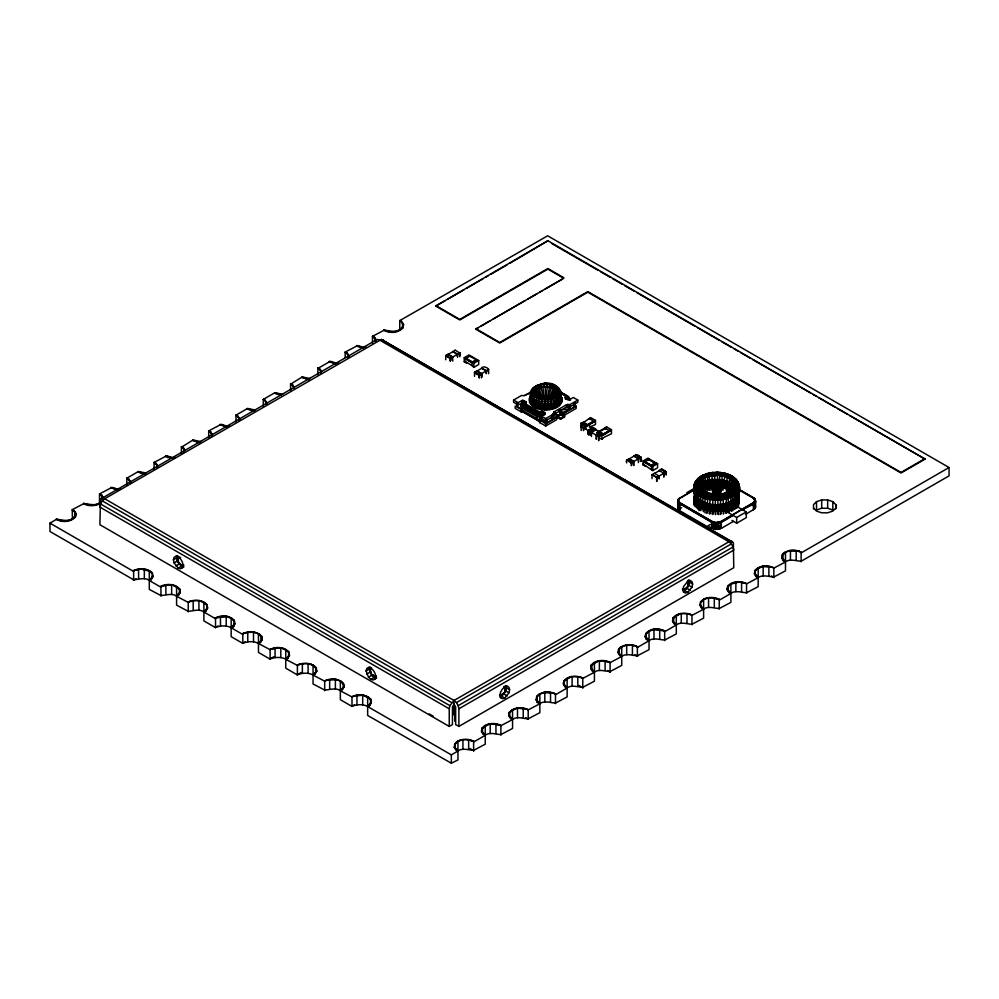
<?xml version="1.0" encoding="UTF-8"?>
<svg xmlns="http://www.w3.org/2000/svg" width="999" height="999" viewBox="0 0 999 999"><rect width="100%" height="100%" fill="white"/><g stroke="black" fill="none" stroke-linecap="round" stroke-linejoin="round"><path stroke-width="1.5" d="M56.369 519.43C62.2 522.689 70.804 522.227 75.387 517.007L75.961 513.474L74.251 510.651L72.427 509.59L75.087 512.574L75.087 515.884L72.228 518.743C67.657 522.352 59.878 519.03 56.369 519.43L49.95 523.139L49.95 531.48L133.441 579.682C136.938 580.082 144.718 576.76 149.288 580.369M102.385 499.025L102.385 496.815L99.513 493.956L101.548 494.892L103.259 498.276L101.548 494.892M129.67 483.266L129.67 481.056L126.811 478.196L128.834 479.133L130.557 481.955M156.968 467.507L156.968 465.297L154.108 462.437L156.131 463.374L157.854 466.758M184.266 451.748L184.266 449.538L181.406 446.678L183.429 447.614L185.14 450.437L181.606 446.565M211.563 435.989L211.563 433.791L208.691 430.919L210.714 431.855L212.437 435.239L210.714 431.855M238.848 420.229L238.848 418.032L235.989 415.159L238.012 416.096L239.735 418.918M266.146 404.47L266.146 402.272L263.286 399.4L265.309 400.337L267.02 403.733M320.729 372.952L320.729 370.754L317.869 367.894L319.892 368.818L321.616 371.653L318.069 367.769M348.027 357.205L348.027 354.995L345.167 352.135L347.19 353.059L348.913 356.456L347.19 353.059M375.324 341.446L375.324 339.235L372.465 336.376L374.488 337.312L376.198 340.135M383.903 330.332C389.722 333.591 398.339 333.129 402.922 327.909L403.496 324.375L401.773 321.553L399.962 320.492L402.622 323.476L402.622 326.785L399.75 329.645C395.179 333.254 387.412 329.932 383.903 330.332L372.664 336.251M501.111 725.574C496.141 723.676 490.259 723.176 485.252 725.686L482.392 728.558L482.392 731.867L485.052 734.839L483.229 733.79L481.506 730.968L482.092 727.996C486.663 722.776 495.279 722.314 501.111 725.574L512.35 719.655L508.803 715.209L509.378 712.237C513.961 707.017 522.577 706.555 528.396 709.814L539.635 703.895L536.101 699.45L537.812 702.846L539.635 703.895M621.515 656.618L619.705 655.569L617.981 652.172L621.515 656.618L610.277 662.537C604.457 659.278 595.841 659.74 591.271 664.959L590.684 667.931L594.23 672.377L582.991 678.296C577.16 675.037 568.556 675.499 563.973 680.719L563.399 683.691L566.933 688.136L555.694 694.617C552.185 691.558 544.418 691.92 539.847 694.18L536.975 697.04L536.975 700.349L539.635 703.321M583.453 430.532L583.453 427.947L581.143 426.511L583.516 425.05L581.168 426.498L598.838 436.638L601.061 435.227M610.277 662.537C605.319 660.639 599.437 660.139 594.43 662.662L591.57 665.521L591.57 668.831L594.23 671.815M599.437 437.924L601.835 439.323L604.245 437.187L611.475 433.753L611.475 429.682L606.655 426.898L605.531 427.547L606.181 428.658L605.182 428.633L605.182 427.822L598.763 431.605L598.788 432.917L599.275 431.905M617.981 652.747L618.556 649.2C622.702 644.28 629.982 644.055 635.751 645.729L637.574 647.352C634.065 644.28 626.298 644.655 621.728 646.902L618.856 649.762L618.856 653.071L621.515 656.056M692.17 615.272C687.2 613.361 681.318 612.874 676.311 615.384L673.451 618.244L673.451 621.553L676.111 624.537L674.288 623.488L672.564 620.654L673.151 617.682C677.734 612.462 686.338 612.012 692.17 615.272L703.408 609.34L699.862 604.907L701.585 608.291L703.408 609.34M694.929 487.5L693.943 492.182L695.479 496.515L693.943 492.182L694.03 485.526L695.391 482.492L698.076 481.855C704.707 468.768 734.577 469.218 735.152 485.776C728.508 498.863 698.638 498.414 698.076 481.855M733.79 479.345L736.288 479.62C753.046 506.843 680.244 507.005 696.94 479.62L699.425 479.345M694.093 492.882L693.943 490.609M713.211 493.868C708.503 478.421 724.425 482.554 719.842 494.717M713.623 493.281C710.139 480.869 724.7 480.344 720.017 493.906M709.115 526.76L715.546 529.408L716.608 522.577L721.116 521.665L754.507 502.072L755.082 500.536L753.995 498.364L738.336 489.498M719.342 494.992C722.364 493.543 717.619 478.484 714.085 485.089L714.597 484.827C718.019 478.484 719.829 495.779 718.443 495.479M739.023 499.013L738.798 495.454L737.749 494.642L739.123 497.015C735.564 515.996 697.652 515.996 694.093 497.015L695.229 495.991L694.854 494.88L694.23 498.838M738.86 503.646L739.272 497.714L738.149 493.931L738.948 496.141M735.152 481.855C740.908 481.705 739.397 489.91 738.698 493.481M745.504 514.398L754.794 508.778L755.531 501.061L754.282 499.013M785.489 561.825C790.059 558.229 797.839 561.538 801.335 561.138L949.05 475.861L949.05 467.52L801.335 552.797C797.839 549.725 790.059 550.099 785.489 552.347L782.629 555.219L782.629 558.516L785.489 561.388L783.466 560.451L781.742 557.629L783.466 561.013L785.289 561.5M813.523 508.816L813.523 504.645L816.508 501.66L821.678 499.937L827.659 499.937L832.829 501.66L835.813 504.645L835.813 508.091L832.829 511.076L827.659 512.799L821.678 512.799L816.508 511.076L813.523 508.091M560.089 396.466L561.226 397.177C560.951 411.85 531.805 412.137 530.157 398.114L531.293 397.34C536.176 412.699 570.242 404.17 558.341 387.999C562.899 393.206 555.894 398.851 550.774 399.363L551.261 407.505C555.007 404.27 563.286 401.885 560.714 395.329L560.402 396.428L562 398.014C563.761 415.584 522.177 412.837 531.043 395.442M640.896 461.351L640.796 457.242L636.101 454.632L640.846 457.292L640.896 461.363L640.834 457.342L638.436 458.553L633.94 455.956M666.271 474.6L666.208 471.84L666.258 474.612L666.158 471.79L661.413 469.218M713.311 494.318C709.278 480.631 724.7 479.995 719.879 494.355M715.009 495.566C713.323 496.378 715.584 478.521 718.306 484.64C717.182 486.426 712.899 484.278 715.833 483.204M693.93 500.624L694.43 495.454M516.633 403.421L516.72 406.081L521.928 409.14L520.804 404.782L524.338 404.595L523.176 402.372M532.542 394.418C531.243 380.269 560.576 380.394 558.791 394.705A12.95 7.48 0 0 1 558.628 395.379L558.778 390.871L558.691 393.668M714.36 495.304C711.713 487.2 719.28 482.929 717.257 475.174L707.092 476.735L709.69 475.961M713.323 493.369C711.263 476.123 721.428 485.339 717.794 495.666M716.221 494.293C719.53 479.383 712.599 479.458 713.236 494.068M716.982 494.293C714.297 482.255 720.853 477.659 719.954 494.155M666.233 474.65L666.196 471.828L661.55 469.205C654.445 471.266 666.758 471.528 663.96 475.974M558.079 392.257L558.116 389.21L557.767 391.87M694.879 489.498L678.346 499.225L677.772 507.604L678.433 508.778L679.682 509.765L680.169 502.997L712.275 521.54L715.296 522.489L715.546 529.408L721.428 528.309L733.466 521.353M713.561 494.443L713.673 485.414L714.635 484.328M716.52 483.953L716.545 483.129M718.805 495.329C719.455 492.794 719.967 482.23 714.51 483.816M720.941 521.54L721.428 528.309L720.304 521.865L753.059 502.997C755.818 499.9 755.069 506.206 755.444 507.604L755.331 500.024M562.337 400.749L561.201 399.775L560.714 395.329M574.425 407.005L574.712 403.022L574.662 406.818L563.274 413.449L563.274 412.525L569.929 408.678L569.78 404.695L577.797 400.062L577.797 402.285L569.78 406.918L566.558 406.918L553.134 414.922M713.848 494.955L714.173 486.525L717.07 483.566C726.061 486.176 710.389 491.933 714.223 484.615C724.263 480.894 716.158 491.308 713.935 484.378M559.353 388.998C547.202 372.34 513.424 395.866 544.954 399.9L544.505 409.665M680.169 502.997L678.558 501.361L678.721 499.001L677.846 500.212M732.742 489.448L735.963 493.069L735.913 498.838C732.854 507.142 715.346 500.711 716.945 509.115L717.944 509.94C726.335 509.79 740.271 505.619 738.361 494.88M755.531 501.061L754.794 508.778L753.608 502.634M466.67 362.4L466.645 363.149L464.248 361.763L464.248 357.679L469.055 354.895L470.179 356.293M471.478 365.172L473.876 367.32L478.696 364.535L478.696 360.464L476.448 359.902L476.923 360.926L476.923 360.177M645.566 465.634L645.554 466.396L643.144 464.997L643.144 460.926L647.964 458.141L649.088 458.791L648.451 459.902L649.088 458.791M650.386 468.419L652.784 470.566L657.592 467.782L657.592 463.698L656.468 463.049L655.344 463.886L656.468 463.049M697.115 508.291L697.302 504.532L698.289 503.121L696.44 502.422L694.854 499.488L694.854 494.88M730.843 489.96L725.961 487.549L719.28 486.201L719.792 474.925M755.444 506.368L754.507 499.001M707.329 491.146L708.054 485.839L707.379 476.048M574.5 403.658L574.662 406.818L574.425 403.309M718.144 495.566L718.343 488.099M737.362 495.716C733.503 512.562 702.497 512.649 695.953 497.564L696.39 496.915C702.734 511.538 732.242 511.5 736.738 495.841M695.366 495.017C696.478 514.51 737.387 514.36 737.749 494.642M737.999 493.918L737.687 495.392C740.584 492.632 741.208 483.104 735.426 483.154M505.319 689.435L505.594 686.95L504.77 690.559M688.348 583.766L688.623 581.268L687.799 584.877M702.16 490.884L702.384 490.409C689.809 478.646 713.761 469.592 723.426 474.088C728.658 475.224 735.826 478.996 734.565 485.389C735.114 488.886 724.038 493.981 730.681 490.447M699.125 487.487C696.216 466.833 744.904 471.853 731.143 490.134M698.513 482.942L699.337 483.279C698.388 488.536 701.41 486.363 698.463 484.34M698.838 486.126L699.337 483.279M712.424 514.448L711.7 505.219L723.189 504.907L723.338 498.776L722.215 494.205M711.7 505.219L714.372 505.556L715.596 514.66M541.258 387.15L541.346 384.54L541.957 387.55M516.808 403.696L516.72 406.081L516.67 403.509M715.247 473.276C714.61 470.317 725.749 473.501 717.744 472.952M711.675 489.71L712.175 475.062L706.281 476.56M714.048 522.252L713.523 529.033L712.911 521.865M735.926 507.942L735.913 504.532L733.603 501.236L735.351 498.801L734.952 500.724L737.175 503.146L737.387 506.855M533.041 393.544L533.266 389.21L533.316 393.793M534.34 391.77L534.54 387.674L534.79 390.584M709.352 513.986L710.027 509.378L709.165 508.354L709.165 504.782L717.944 505.469L717.744 494.68M516.87 402.934L516.958 405.344M535.851 390.047L541.008 397.19L541.683 399.6L544.218 398.751L542.957 387.237C538.711 387.55 531.88 390.959 534.39 396.128L539.123 399.288M717.919 522.489L717.669 529.408L716.608 523.526L711.788 522.377L679.07 503.434L677.884 501.698L678.284 499.75L680.169 498.002M531.168 394.43C523.988 413.024 563.498 412.824 561.038 397.664M546.952 387.262L547.165 384.165L547.602 386.8M695.691 506.643L696.041 503.146L697.09 501.81L695.491 500.986L694.692 504.907M706.418 513.261L707.529 508.828L706.755 504.17L712.624 505.282L713.211 494.517M626.71 462.899C624.125 456.655 633.89 462 631.43 465.534M658.978 478.658L658.978 476.061L654.482 473.289L652.035 474.662L656.668 477.485L659.065 475.949L656.593 477.347L656.668 481.381M562 402.11L559.927 398.214L560.089 395.542L561.001 394.78L559.927 397.277M556.593 390.584L556.843 387.674L556.955 390.01M718.031 494.33L722.851 493.656L713.486 494.655M738.024 505.369L738.149 501.673L736.388 497.265M529.045 399.375L531.456 395.604M551.523 409.091L551.261 406.031L554.158 405.182L555.694 407.767M533.791 387.25C519.767 402.972 560.052 407.967 561.001 392.557L559.865 391.283M715.471 494.68L715.272 505.469L714.297 505.482C724.2 506.793 729.595 503.896 724.35 493.731M552.422 388.299L552.697 385.277L552.996 387.987M712.15 487.137L703.084 489.797L709.927 486.813L709.24 474.225M720.404 514.485L720.591 509.752L719.567 509.003C719.605 504.27 721.94 499.999 720.004 494.517M722.027 490.272L722.289 487.1L719.38 486.588M736.775 502.422L736.95 500.674L735.751 498.651L736.538 496.578M754.907 502.697L753.533 509.765L753.059 502.997M540.871 387.649L544.218 398.751L545.691 398.638L547.34 387.125C551.698 387.35 558.841 389.985 557.292 395.517L553.646 398.077M698.738 478.883L699.625 477.06L701.985 475.749L703.284 476.123M538.386 387.987L538.686 385.277L538.961 388.299M558.791 394.705L558.841 393.469A12.95 7.48 0 0 0 558.216 391.658L556.243 389.385A13.374 7.73 0 0 0 553.933 388.012M704.819 491.52C702.06 485.826 720.654 485.951 707.367 487.912M697.177 480.182L699.625 477.06M715.746 494.105C702.534 493.094 712.487 492.832 715.759 494.805M731.28 490.259C729.37 486.501 734.914 483.816 732.754 479.732M754.794 505.207L755.369 500.212L754.72 499.063M553.309 388.648L548.526 399.076L547.165 398.751L549.475 387.412M677.734 500.861L678.433 508.778L679.42 502.747L678.284 499.75L677.772 507.604L677.684 501.061L678.383 500.774M728.783 492.182C732.267 487.262 716.745 484.04 720.404 489.572M694.517 493.481L694.28 484.602L695.379 481.643M712.499 522.727L711.788 528.309L712.275 521.54M694.28 484.602L694.742 483.141M693.943 487.762L694.03 485.526M711.001 494.205C708.491 505.681 712.637 508.304 698.85 500.137C697.552 490.834 705.356 490.397 701.286 480.594M708.903 490.247L709.677 487.212M533.753 393.793L534.54 387.674M554.857 389.548L550.062 396.94L549.7 399.6L549.313 396.516C546.353 395.242 541.221 395.292 540.022 398.888L533.778 393.618M536.763 398.089L536.051 402.11L539.148 403.396L537.699 408.516M727.996 512.4L728.283 508.941L727.047 507.554C724.949 503.321 729.582 501.011 729.27 506.73L730.257 507.242L731.705 511.301M734.103 509.403L734.365 505.831L732.142 502.397L734.377 500.137L734.415 494.368L731.443 490.521M701.286 490.334C694.23 476.223 726.698 477.972 732.754 484.016M700.037 510.514L701.473 505.469L699.2 505.057L696.44 502.422L697.552 502.422L698.676 500.299L697.115 497.789M535.764 390.646L536.376 386.338L536.95 389.173M734.777 483.991L733.666 484.677L733.478 486.438M542.02 399.625C538.985 407.355 550.374 403.908 554.033 402.659L553.421 398.589M505.369 687.587L505.606 689.248L504.832 686.101M590.846 434.615L590.596 431.818L595.317 429.158L590.521 432.018L590.521 434.615M722.177 474.975L721.79 486.875M716.608 523.526L718.069 523.439L719.705 529.033L721.39 522.165M718.731 473.401C716.882 476.685 724.512 475.449 718.606 475.187M543.781 386.8L544.218 384.165L544.43 387.262M499.612 694.555L502.385 694.804C507.967 690.996 497.277 698.101 502.335 694.555C502.834 692.969 506.63 692.944 504.832 690.796M500.786 695.242L499.887 695.903L502.385 694.804M683.865 589.772L685.364 588.886C680.269 592.732 692.432 584.09 684.889 589.697M685.189 589.66L682.642 588.886M543.394 396.041L542.857 399.076L538.961 388.261M678.046 499.85L678.046 501.486L679.819 503.359L713.835 522.664L720.604 522.24L733.328 514.947M754.282 501.985L754.707 499.737M741.358 510.314L753.995 502.972L755.182 499.85M678.558 501.361L678.433 508.778M737.187 497.44C727.085 508.853 706.905 508.853 696.428 497.964L696.49 497.465C705.569 510.177 727.846 509.59 737.187 497.44C737.824 494.18 737.836 489.273 733.79 488.274M75.387 517.007L75.961 513.474M402.922 327.909L403.496 324.375M454.22 747.289L457.754 751.161L455.931 750.112L454.22 747.289L454.795 743.756C459.378 738.536 467.982 738.074 473.813 741.333L468.319 740.097M485.052 734.839L483.229 734.352L481.506 731.53L482.092 727.996M512.35 719.655L510.526 718.593L508.803 715.771L509.378 712.237M536.101 700.012L536.675 696.478C541.258 691.258 549.875 690.796 555.694 694.055M566.933 688.136L565.109 687.087L563.399 684.253L563.973 680.719M594.23 672.377L592.407 671.328L590.684 668.493L591.271 664.959M645.279 636.413L648.813 640.859L646.99 639.81L645.279 636.987L645.854 633.441C650.436 628.221 659.04 627.772 664.872 631.031L653.009 629.32M645.279 636.987L645.854 633.441M676.111 624.537L674.288 624.05L672.564 621.228L673.151 617.682M697.527 498.314L696.49 501.023L695.491 500.986L696.166 500.412L694.854 499.488L694.43 500.149L694.305 505.544M699.862 605.469L700.436 601.922C705.019 596.703 713.636 596.253 719.455 599.512L713.973 598.276M738.948 489.035L739.135 492.882M727.16 589.148L730.694 593.581L728.883 592.532L727.16 589.71L727.734 586.163C732.317 580.943 740.933 580.494 746.753 583.753L757.991 577.822L754.457 573.389L755.032 570.404C759.615 565.184 768.219 564.735 774.05 567.994L785.289 562.062M727.16 589.71L727.734 586.163M757.991 577.822L756.168 576.773L754.457 573.95L755.032 570.404M781.742 558.191L782.329 554.657C786.9 549.438 795.516 548.975 801.335 552.235M554.433 389.173L555.007 386.338L555.619 390.646M734.602 487.05C740.996 488.761 738.885 498.364 733.741 500.574M739.272 490.609L738.698 491.945M735.152 485.776C740.933 486.675 740.034 495.429 736.151 498.239L736.787 497.964M100.524 503.946L99.875 507.105L449.25 708.803L449.25 726.423L452.46 724.562L452.46 706.955L454.058 704.17L455.669 706.955L455.669 724.562L458.878 726.423L733.753 567.719L733.378 542.632L381.406 339.423L104.695 498.763L102.285 500.899L100.524 503.946L449.887 705.656L449.25 708.803M447.977 354.295L452.697 356.955L450.424 358.491L445.791 355.656L450.449 358.254L459.877 352.934L457.43 354.096L452.797 351.511L455.144 350.199M481.568 377.672C484.577 370.879 477.135 373.913 479.008 377.672M549.425 387.55L550.037 384.54L550.699 387.3M505.831 688.511L505.432 691.258M505.357 691.345L505.931 688.786M506.83 686.063L508.966 687.3L509.615 689.71L508.966 692.869L504.795 698.051L501.585 696.203L505.756 691.008L506.406 687.861L505.756 685.451M583.453 427.947L586.987 425.711M588.274 434.615C585.826 429.87 593.406 425.449 596.266 429.77M589.36 430.981L593.993 428.396L589.185 431.031L589.198 435.152M590.521 432.018L595.354 429.308M596.266 439.235L596.291 435.227L598.676 433.766M596.266 435.339L598.838 436.638L598.726 440.559M633.778 465.497L633.616 461.326L629.12 458.728L626.735 460.039M688.636 583.578L688.199 585.676L688.96 583.116C690.222 580.556 685.252 581.331 688.398 581.643L688.636 583.578L687.861 580.431M688.398 585.664L688.398 581.905L687.861 585.114C689.435 586.863 684.677 589.909 688.323 585.426M687.824 592.382L684.615 590.521L688.786 585.339L689.435 582.18L688.786 579.77L691.995 581.63L692.644 584.04L691.995 587.187L687.824 592.382L685.426 593.031L683.279 591.795M715.222 484.128L715.609 483.254M694.417 489.747L694.517 491.945M735.426 484.465L738.81 486.238C732.479 502.822 700.736 502.822 694.417 486.238L697.801 484.465M738.81 486.238L739.185 487.1C732.754 503.971 700.461 503.971 694.03 487.1L694.417 486.238M542.145 409.478L541.957 404.021L533.778 400.811L534.665 396.878M694.093 497.015L694.155 504.645M717.794 472.564L717.981 473.276M716.533 483.279C722.19 488.049 708.453 480.744 719.005 484.54C721.94 486.888 713.448 481.093 714.485 485.152C715.634 486.825 720.591 485.526 718.306 483.528M701.41 489.435L706.106 486.538L714.597 484.652L714.685 475.224M727.01 476.81L724.725 476.136L723.676 486.276L724.113 487.35L729.095 489.098M531.518 392.145L530.382 393.481L530.881 397.527L534.49 401.223L532.33 405.831M540.359 388.686L541.346 384.54M717.357 514.148L717.944 509.94L719.567 509.003M735.539 503.796L735.963 502.085M542.482 396.341L541.683 399.6L541.683 396.728L537.262 389.073M530.019 398.951L530.332 396.241M698.888 484.765L700.586 481.131L699.55 480.207M569.78 404.695L566.558 404.695L553.721 412.112L553.721 416.183L545.691 420.829L541.196 418.231L541.196 416.009L544.73 413.961L544.73 412.475L542.145 411.188L539.585 411.925L523.364 402.572L518.081 404.882L513.586 402.285L513.586 400.062L518.081 402.659L522.427 400.349L525.949 401.635L526.411 402.647L524.1 404.42L522.527 407.317L536.987 415.659L537.874 420.242L540.397 420.729M539.585 411.925C532.592 420.504 541.745 409.927 544.73 414.71L544.73 412.475M481.593 368.144C482.992 364.585 492.819 369.867 486.388 371.004L486.388 373.601M177.273 555.494L176.623 557.892L177.273 561.051L181.443 566.246L183.853 566.883L180.644 568.743L178.234 568.094L174.063 562.899L173.414 559.752L174.063 557.342L176.199 556.106M177.198 559.103L177.735 556.568C178.684 555.794 176.723 561.75 177.522 556.381L178.459 561.475M178.197 556.143L178.197 560.839C176.448 562.012 180.057 564.46 180.869 565.372C184.615 566.495 181.106 565.734 183.416 564.597M182.405 567.719L183.042 565.309L182.405 562.162L180.644 559.103L178.234 556.967L175.824 556.331M452.622 356.88L450.224 358.354L450.424 361.089C453.683 356.581 440.771 356.568 448.126 354.283M366.084 670.991L366.72 668.581L369.93 666.72L369.293 669.13L371.703 675.336L374.101 677.472L376.511 678.121L373.301 679.969L370.891 679.332L368.481 677.197L366.084 670.991L369.293 669.13M370.392 667.807L369.755 670.054L370.529 672.627L370.317 669.405M370.529 668.918L371.603 667.856L370.092 670.516L370.267 668.169M375.062 678.958L375.711 676.548L375.062 673.388L373.301 670.341L370.891 668.206L368.481 667.557M479.22 377.709L479.07 375.012L488.686 369.53L486.226 370.729L481.73 368.132M626.698 460.189L631.306 462.937L633.753 461.501M633.791 455.969L636.276 454.657L640.896 457.467L636.138 454.645M652.035 474.662L652.022 478.621M666.121 471.878L661.388 469.293L666.208 471.89L663.798 473.101L663.798 477.172M725.187 513.174L725.861 509.677L724.662 508.216L724.25 505.132L728.059 503.646L728.358 502.609L728.109 496.453L726.36 493.131M708.878 493.731C704.944 498.002 711.3 508.266 702.409 502.447L705.119 503.933L704.969 512.824M539.248 399.013L538.736 403.121L544.892 404.071L551.186 403.496M543.294 384.278L543.468 383.628M726.236 491.258L726.86 488.174L731.006 490.072M530.157 398.114L531.118 402.272L530.057 403.421M711.825 475.512C705.656 476.336 713.761 476.885 711.513 473.751M559.053 405.831L557.779 400.512L560.002 398.414L560.089 395.542M704.907 475.137L705.444 474.075L708.116 473.301L708.878 473.888M727.622 475.474L725.749 486.875L726.31 487.987L730.207 489.722L728.945 488.998M699.425 488.274C695.379 489.273 695.391 494.18 696.028 497.44L703.134 503.046L702.409 506.006L703.446 511.7M529.383 398.014L530.494 397.227M560.339 404.682L559.34 403.434L560.214 400.861L559.153 398.963M713.211 473.114L712.724 472.49L715.471 472.952M640.896 457.467C628.596 451.698 644.717 455.719 640.834 461.426M702.659 476.024L705.906 473.976L706.855 474.5M177.735 556.568L177.859 557.679L180.644 557.43M722.477 494.218L729.02 491.471L726.498 492.994M721.116 473.651C719.692 476.361 724.05 477.197 723.426 474.088M733.204 486.725C724.175 479.333 709.54 479.333 700.336 486.426L698.676 486.438C708.016 477.934 724.2 477.947 733.928 485.801L732.242 488.723C723.738 481.755 709.952 481.755 701.286 488.436M542.957 387.237L545.142 387.063L545.691 398.638L547.165 398.751L551.498 387.924M720.004 473.114L720.341 472.452L723.226 473.201M541.995 417.207L540.559 416.745L540.322 417.482L541.683 418.319L541.995 414.797L540.034 413.037M557.092 417.195L560.551 419.293L564.56 416.983L564.56 416.059L561.663 414.373L546.803 422.902L540.559 419.892L540.559 418.968L539.522 419.617L545.691 423.788L557.654 416.883L556.53 419.755L545.691 426.011L539.747 422.589L539.747 421.653M541.683 416.471L541.683 418.319M733.241 488.174L733.478 485.989L734.565 485.389M733.741 485.614L732.205 488.961L734.04 486.75M729.133 477.647C731.106 481.593 725.699 485.239 728.358 488.786M700.611 477.072L703.308 474.937L704.982 475.249M734.015 505.057L734.677 503.409M558.778 392.57C554.607 402.172 534.178 402.048 532.604 390.871L532.692 393.668M713.236 486.163L713.673 485.414L713.761 494.23M544.218 398.751L545.429 395.766M488.636 373.601L488.474 369.43M694.28 496.141L694.929 494.605M735.901 497.977L737.737 496.515L738.948 493.756M695.828 496.091L694.53 496.416L695.242 497.477C691.32 505.706 705.781 511.101 712.512 511.401C721.952 512.15 734.527 510.489 738.948 500.861L736.887 496.553M539.86 409.091L541.67 406.318L551.261 406.031M735.751 498.651L736.975 496.016M717.894 483.978C713.573 484.253 717.007 493.506 715.746 495.729M731.43 480.094C735.976 483.703 729.482 479.982 732.392 478.621M698.875 483.404L700.586 481.131M530.981 396.428C524.213 413.861 567.807 413.723 560.264 395.991M530.344 397.664L531.118 395.991M699.35 487.087L701.248 488.811L700.599 490.097M707.092 474.887L707.529 476.848L705.119 477.547M374.862 676.723L376.461 677.622L372.352 674.637C369.83 674.987 375.711 676.935 376.411 676.985L374.912 676.51L376.086 675.836M709.989 473.201L711.001 473.426M732.929 510.676L732.255 506.218L733.116 504.645M606.031 428.022L606.655 426.898M699.712 488.823L700.149 487.237M533.891 406.868L536.613 403.371L536.051 402.11M685.376 589.422L682.916 590.234L683.816 589.572M590.784 431.955L590.621 434.652M600.998 435.127L598.726 436.663L596.428 435.064M449.887 705.656L454.058 700.461L728.933 541.77L732.342 541.433M633.616 461.326L631.231 462.799L631.306 465.534M652.097 474.75L656.818 477.247L656.793 481.381M733.141 482.067C735.102 486.6 731.618 481.668 734.203 481.218M707.667 476.573C693.443 483.204 708.628 478.221 705.119 475.699M540.197 384.752L540.609 384.066M581.043 427.26L581.693 423.564M151.311 578.995L153.034 576.161L151.311 579.557L149.488 580.606L151.311 579.557M179.445 592.819L176.586 595.679L178.609 594.755L180.332 591.92L179.745 588.948C175.175 583.728 166.558 583.279 160.727 586.525L162.55 585.476M176.786 595.804L178.609 595.317L180.332 591.92M205.906 610.514L207.617 607.679L205.906 611.076L204.083 612.125L205.906 611.076M233.192 626.261L234.915 623.438L233.192 626.835L231.381 627.884L233.192 626.835M242.62 633.803C247.577 631.905 253.459 631.405 258.466 633.928L261.326 636.788L261.326 640.097L258.666 643.081L260.489 642.02L262.213 639.198L261.638 636.226C257.055 631.006 248.439 630.544 242.62 633.803L244.43 632.754M258.666 643.081L260.489 642.594L262.213 639.198M287.787 657.779L289.498 654.957L287.787 658.353L285.964 659.402L287.787 658.353M315.085 673.538L316.795 670.716L315.085 674.1L313.261 675.162L315.085 674.1M343.206 687.374L340.347 690.234L342.37 689.298L344.093 686.475L343.519 683.503C338.936 678.284 330.319 677.821 324.5 681.081L313.261 675.162M340.547 690.346L342.37 689.859L344.093 686.475M369.667 705.057L371.391 702.235L369.667 705.619L367.844 706.668L369.667 705.619M733.553 483.816L734.652 482.592M696.815 498.339L694.854 499.488L695.554 498.963L694.53 497.964L695.953 497.564M533.041 395.442L532.03 397.028L532.842 400.686L531.118 402.272M722.215 473.426L723.026 472.839M726.723 504.108C732.005 504.57 732.005 495.641 728.234 492.382M695.017 482.43L698.151 478.296L700.486 478.184M694.929 483.066L695.903 481.58M738.286 495.292C728.408 507.892 704.807 507.892 694.929 495.292L695.379 489.285L698.613 487.05M732.08 489.31L728.271 491.708M699.337 484.527L699.6 483.691M721.865 475.224L720.716 475.049M502.335 694.555L503.096 693.431L500.836 695.441M702.709 479.258C698.601 482.579 704.62 479.158 701.81 477.734M734.377 500.137L730.544 502.797L730.843 505.007L732.255 506.218M699.687 483.216L698.875 481.555M735.963 498.513L738.373 495.017L737.062 496.853L737.737 496.515M701.273 480.706L700.536 478.933M730.257 507.242L731.305 505.756M707.667 476.123C705.044 476.273 699.562 481.468 700.586 481.58M732.442 488.174L731.143 489.672M555.007 406.318L556.693 403.996L555.881 401.873L560.002 398.414M710.451 472.789L707.479 473.751L713.074 472.727M734.677 499.85L730.257 502.772M713.898 484.453L714.547 483.803M531.98 393.831L530.881 395.304L531.768 399.063L529.383 402.11M700.336 481.93L701.51 480.382M728.87 503.309L735.913 498.838M725.599 474.7L725.187 476.673L731.056 479.308L728.671 477.997L729.457 476.398M557.604 394.255L551.361 399.188L550.649 397.44L556.106 390.597M537.962 384.84L532.842 388.199L532.842 390.422M178.197 560.839L177.66 557.629L178.334 560.676M550.774 399.363L547.914 399.812L548.126 406.518L546.803 408.091L546.878 409.665M370.329 672.614L370.929 671.827L371.116 672.702M679.457 498.476L679.994 497.939M535.689 407.767L535.901 404.632L530.669 399.975L529.045 400.749M728.059 508.116L729.27 506.73M705.356 488.573L701.51 490.497L706.018 487.425L705.119 477.21M706.855 493.131C703.508 495.242 705.993 502.672 704.482 503.384L707.067 504.283M724.35 473.888L725.736 473.751L720.154 472.727M531.68 390.434L530.556 391.633L530.382 395.704L531.293 396.416M699.787 488.623C708.229 480.332 723.576 480.357 732.604 487.712M694.417 484.69L697.801 483.154M551.073 398.002L556.992 391.758M534.852 386.763L535.651 385.926M701.773 490.509L705.756 488.111L712.2 486.401M531.381 389.847L532.442 388.786M152.148 577.06L149.488 580.044M457.592 356.968L457.592 354.37L459.89 352.897L459.902 355.619M206.743 608.578L204.083 611.563M472.402 361.95L476.96 359.603L472.402 362.237L465.971 358.529L472.402 361.95L472.402 362.987L473.389 362.225L473.389 362.962M234.041 624.338L231.381 627.322M288.624 655.856L285.964 658.828M566.246 398.763L567.844 399.687L569.78 398.576L567.282 396.178L564.972 397.465L567.207 399.5L569.78 399.5L573.301 397.465L577.797 400.062M553.721 412.112L553.721 416.183M315.921 671.615L313.261 674.587M598.938 431.418L603.321 434.24L609.74 430.532L603.321 433.941L588.111 425.249M370.504 703.121L367.844 706.106M473.813 741.333C468.843 739.422 462.974 738.935 457.954 741.445L455.094 744.317L455.094 748.376M528.396 709.814C523.439 707.916 517.557 707.417 512.549 709.927L509.69 712.799L509.69 716.857M582.991 678.296C578.021 676.398 572.152 675.898 567.132 678.421L564.273 681.281L564.273 685.339M664.872 631.031C659.902 629.12 654.033 628.633 649.025 631.143L646.153 634.003L646.153 639.422M719.455 599.512C714.497 597.602 708.616 597.115 703.608 599.625L700.749 602.484L700.749 606.555M746.753 583.753C741.782 581.843 735.913 581.356 730.906 583.866L728.034 586.738L728.034 590.796M774.05 567.994C769.08 566.083 763.211 565.596 758.191 568.106L755.331 570.978L755.331 575.037M698.476 486.176C707.492 477.859 722.627 477.847 732.692 484.315M679.233 498.364L678.309 499.413L679.42 498.314M725.686 508.828L727.047 507.554M696.94 479.62L695.978 480.956L698.801 478.259M539.585 414.148L539.697 418.444L541.47 417.882M56.369 518.868C62.2 522.127 70.804 521.665 75.387 516.446M383.903 329.77C389.722 333.029 398.339 332.567 402.922 327.347M482.092 728.558L489.235 723.863M509.378 712.799L512.137 710.264L515.072 709.203M563.973 681.281L571.116 676.585M591.271 665.521L598.413 660.826M645.854 634.003L647.689 632.317M673.151 618.244L680.294 613.561M727.734 586.738L730.494 584.203L737.462 582.442M755.032 570.978L757.791 568.443L760.714 567.382M551.311 398.589L557.492 392.994M479.17 374.8C468.843 367.12 478.521 378.671 481.568 373.776M102.285 498.114L104.695 498.763L454.058 700.461L453.259 714.834M501.86 695.379L504.083 693.556M684.34 589.497L686.375 587.699M704.982 492.382C700.162 494.08 705.581 505.756 700.536 501.373L701.036 501.573M697.577 478.821L701.985 475.749M539.472 413.823L541.995 415.359C538.798 418.668 541.695 413.636 544.443 413.511M723.501 514.06L723.189 509.378L724.662 508.216M726.36 474.5L727.771 474.075L728.308 475.137M725.187 476.673L720.841 475.424M702.11 479.657L704.145 478.234L703.346 476.648M703.284 491.508L700.611 495.541L700.961 501.748M474.675 372.202L479.245 374.875L479.32 377.672M656.818 477.247L666.271 471.99L663.96 473.376M720.591 509.752L722.165 508.691L723.189 509.378M554.308 398.176L556.593 396.715M541.458 386.738L539.485 387.237A13.049 7.53 0 0 0 536.763 388.349L535.626 389.036A13.049 7.53 0 0 0 533.828 390.634L533.366 391.258A12.95 7.48 0 0 0 532.592 393.131M702.384 490.409L701.46 489.61L709.165 493.831M702.634 489.26L712.299 485.751M702.309 489.985L703.933 488.986L704.32 487.387L703.096 478.121M731.056 477.447L730.182 478.996L731.668 480.407M553.683 408.516L553.146 407.018L554.158 405.182L554.033 402.659M702.472 478.471L703.646 477.772M728.234 475.249L729.37 474.8L731.867 475.924L734.477 478.883L732.667 477.697M583.591 425.062L581.206 426.461L583.466 425.124M72.427 509.59L83.666 503.671C87.175 503.271 94.942 506.593 99.513 502.984M99.725 493.831L110.964 487.912C112.263 485.989 117.695 490.646 120.417 488.886M127.01 478.084L138.461 471.478L146.279 473.126M154.308 462.325L165.547 456.393C166.845 454.47 172.29 459.128 175.012 457.367M181.606 447.127L193.044 439.96L200.874 441.608M208.903 430.806L220.142 424.875C221.441 422.964 226.873 427.609 229.595 425.849M236.189 415.047L247.64 408.441L255.457 410.089M263.486 399.288L274.925 392.682L282.754 394.33M290.572 390.409L290.572 383.653L292.607 384.578L294.318 387.974L290.784 383.529M290.784 384.091L302.222 376.923L310.052 378.571M318.069 368.331L329.308 361.85C330.619 359.927 336.051 364.585 338.773 362.824M345.367 352.01L356.606 346.091C357.904 344.168 363.349 348.826 366.071 347.065M562.449 277.522L547.864 269.093L459.79 319.955L435.726 306.069L547.864 240.747L925.086 459.103L901.036 472.989L587.837 292.17L499.75 343.032L475.686 329.133L563.773 278.284M435.726 306.069L445.179 300.599M447.889 299.038L464.098 289.685M466.795 288.124L483.017 278.758M485.714 277.198L488.424 275.637M491.121 274.076L507.33 264.723M510.039 263.162L547.864 240.747M72.427 519.068L72.228 509.715M435.726 305.494L459.79 319.393L547.864 268.531L563.773 277.722M475.686 329.133L478.359 327.597M481.031 326.061L490.372 320.667M493.044 319.118L525.074 300.624M527.734 299.088L537.087 293.694M539.747 292.145L542.42 290.609M545.092 289.073L562.437 279.046M478.696 360.464L473.251 363.599L464.248 357.679L466.496 358.229L465.971 359.278L472.402 362.987M470.179 355.544L470.017 356.193M465.971 358.529L470.541 355.819L476.96 359.603L476.448 360.639M464.248 361.763L464.897 361.376L473.251 366.196L473.876 367.32L473.876 363.236L472.752 362.587L473.389 362.225M475.686 328.571L499.75 342.47L587.837 291.608L901.036 472.427L925.086 458.541M135.265 569.717L133.441 570.779C139.261 567.519 147.877 567.969 152.46 573.189L153.034 576.735M133.441 580.244L136.114 578.696M173.414 559.752L176.623 557.892M177.672 557.355L178.946 556.618M174.063 562.899L177.273 561.051M175.824 565.958L179.033 564.11M183.716 564.872L182.43 565.609L180.644 564.847L183.754 565.759M178.234 568.094L181.443 566.246M513.586 400.062L521.603 395.429L523.801 395.766L528.995 393.581M542.082 384.353L545.666 382.742L548.851 384.453M524.825 395.429L531.018 391.845M524.338 406.081L520.804 406.268M538.461 420.916L522.402 411.65L521.603 407.842L524.038 406.443M176.786 596.366L188.024 602.285C193.856 599.025 202.46 599.487 207.043 604.707L207.617 608.254M555.881 401.873L558.541 400.062L557.592 396.178M568.856 397.252L565.434 399.225L565.434 397.003M539.585 416.009L537.662 417.12L521.603 407.842M541.196 416.009L545.691 418.593L553.721 413.961L553.134 413.374M561.663 414.373L560.963 413.511L556.955 415.834L560.551 418.369L564.56 416.059M557.242 416.333L561.251 414.023M564.073 412.987L576.198 406.181L576.198 408.404L565.359 414.66L560.539 412.25M227.185 616.333L215.322 618.044C221.141 614.785 229.758 615.247 234.34 620.466L234.915 624M188.024 602.285C192.994 600.387 198.863 599.887 203.883 602.409L203.883 620.916L215.322 627.522L217.994 625.973M581.206 430.532L581.043 423.176L582.804 422.902M589.547 418.269L590.184 418.643L589.56 419.018L590.671 417.619L595.491 420.404L595.491 424.475L589.472 427.21M593.756 421.253L587.337 424.675L582.767 422.327L587.337 424.962L593.756 421.253L589.198 418.544L582.767 423.077L585.339 421.59M595.491 420.404L594.368 421.79L586.338 425.686L586.813 424.662L587.337 425.699L593.756 421.99L593.718 420.679L593.756 421.99M581.043 423.176L585.851 425.961L586.975 425.312L586.975 426.061M593.244 421.703L594.368 421.79M586.987 425.899L583.616 427.847L583.616 430.444M592.931 428.034L588.436 430.631L588.436 434.528M596.178 429.657L591.608 432.467L591.445 436.451M597.027 435.177L597.027 432.455L598.788 432.18M597.677 432.842L606.181 427.922M598.676 433.941L596.428 435.239L596.428 439.135M602.322 434.965L602.809 433.941L603.321 434.977L609.74 431.268L605.182 427.822M611.475 429.682L609.228 430.232L609.74 431.268M597.027 432.455L601.835 435.239L602.959 434.59L602.959 435.327L610.352 430.332M609.228 430.981L610.352 431.068M215.322 618.044C220.292 616.146 226.161 615.646 231.169 618.169L231.169 636.675L242.62 643.281L245.292 641.733M258.666 643.643L269.905 649.562C275.736 646.303 284.34 646.765 288.923 651.985L289.498 655.519M258.466 633.928L258.466 652.434L269.905 659.04L273.926 656.718M638.586 461.426L638.586 458.828L640.821 457.43L631.505 462.799M657.592 463.698L652.16 466.845L643.144 460.926L651.298 465.184L655.681 462.662L655.831 464.16M649.437 459.14L644.879 461.775L651.298 465.484L655.868 462.849L649.437 459.065L648.925 460.177L648.925 459.44M645.391 462.225L644.293 462.3L644.268 461.575M643.144 464.997L643.806 462.025M285.964 659.402L297.202 665.322C303.034 662.062 311.638 662.524 316.221 667.744L316.795 671.278M644.879 462.512L651.298 466.221L652.297 465.459L651.823 465.921M269.905 649.562C274.875 647.664 280.744 647.165 285.764 649.687L285.764 668.194L297.202 674.8L301.211 672.477M654.482 473.476L659.303 470.691M366.72 674.138L369.93 672.29M686.912 492.619L695.341 487.749M368.481 677.197L371.703 675.336M679.707 498.101L694.717 489.435M370.891 679.332L374.101 677.472M376.373 676.111L375.1 676.847L373.301 676.086M340.547 690.921L351.785 696.84C357.617 693.581 366.233 694.043 370.804 699.263L371.391 702.796M681.68 507.692L678.071 509.765L706.98 526.448L710.576 524.375M324.5 681.081C329.47 679.17 335.339 678.683 340.347 681.193L340.347 699.7L351.785 706.305L354.47 704.77M721.428 522.377L733.441 515.209M742.831 510.014C744.879 506.968 756.605 505.082 754.857 500.499M746.315 511.9L736.738 506.381L731.955 509.977L727.11 511.938L736.675 517.457L746.315 511.9L746.315 517.644L736.675 523.214L731.892 520.442M454.058 700.461L456.468 702.597L731.343 543.906L733.104 546.952L733.753 550.112L458.878 708.803L458.878 726.423M458.878 708.803L458.229 705.656L733.104 546.952M457.754 750.599L455.094 747.614M512.35 719.08L509.69 716.108M566.933 687.574L564.273 684.59M648.813 640.297L646.153 637.312M703.408 608.778L700.749 605.794M730.694 593.019L728.034 590.034M757.991 577.26L755.331 574.275M367.844 706.668L451.336 754.869L457.754 751.161M473.813 741.895L485.052 735.414M637.574 647.352L648.813 640.859M664.872 631.593L676.111 625.099M719.455 600.074L730.694 593.581M351.785 696.84C356.755 694.929 362.637 694.442 367.644 696.952L367.644 715.459L451.336 763.211L457.954 759.952L457.954 741.445M457.954 750.923C462.537 747.327 470.304 750.636 473.813 750.237L485.252 744.193L485.252 725.686M485.252 735.164C489.822 731.568 497.602 734.877 501.111 734.477L512.549 728.446L512.549 709.927M512.549 719.405C517.12 715.808 524.9 719.118 528.396 718.718L539.847 712.687L539.847 694.18M539.847 703.646C544.418 700.049 552.185 703.358 555.694 702.959L567.132 696.927L567.132 678.421M567.132 687.886C571.715 684.29 579.482 687.599 582.991 687.212L594.43 681.168L594.43 662.662M594.43 672.127C599 668.531 606.78 671.852 610.277 671.453L621.728 665.409L621.728 646.902M621.728 656.368C626.298 652.772 634.065 656.093 637.574 655.694L649.025 649.65L649.025 631.143M649.025 640.621C653.596 637.012 661.363 640.334 664.872 639.934L676.311 633.89L676.311 615.384M676.311 624.862C680.881 621.253 688.661 624.575 692.17 624.175L703.608 618.131L703.608 599.625M703.608 609.103C708.179 605.494 715.958 608.816 719.455 608.416L730.906 602.372L730.906 583.866M730.906 593.344C735.476 589.747 743.244 593.056 746.753 592.657L758.191 586.613L758.191 568.106M758.191 577.584C762.774 573.988 770.541 577.297 774.05 576.898L785.489 570.854L785.489 552.347M583.541 425.05L581.293 426.348L583.616 427.659M531.043 404.682L531.905 403.946L531.83 401.723L533.241 404.508M716.97 483.528L717.657 483.391M700.886 476.386L703.845 474.8M698.538 499.637L698.151 499.138L699.824 500.886L699.824 502.285L698.913 503.733L697.677 503.796L699.75 504.358L699.2 505.057L700.973 506.218L710.027 509.378L715.272 509.94L716.945 509.115M551.123 407.542L548.126 406.518L544.88 408.091L544.88 406.618M722.165 505.132L719.48 505.506M726.498 492.544L728.758 491.371M553.546 402.959L556.53 401.498L555.731 397.515M729.932 476.123L731.867 475.924L735.963 479.557L738.948 484.602M700.486 489.448L698.151 491.183L697.177 493.743L697.302 498.838L699.462 500.399M704.657 491.708L707.192 493.181L705.381 492.382M459.765 352.784L459.84 356.78M712.624 509.752L714.297 509.04M523.538 406.918L521.928 406.918M522.727 411.825L521.128 411.825L515.184 408.404L515.184 406.181L521.928 409.802L521.928 412.025M546.803 419.193L547.14 422.764M702.896 475.349L708.541 473.538M706.443 474.175C686.038 480.769 703.858 498.426 717.794 495.204C731.68 497.265 745.641 479.757 726.773 474.175M733.453 479.882C730.968 482.542 735.888 484.128 731.43 479.632M180.694 565.147L182.243 565.771L179.92 563.473M373.351 676.373L374.388 676.448M83.666 503.109C88.536 506.018 94.905 505.556 99.925 503.221M83.666 503.671C88.536 506.58 94.905 506.118 99.925 503.783M651.535 630.406L648.613 630.906M722.477 493.768L727.135 492.357M710.027 509.378L711.7 508.791M524.338 411.463L522.402 411.65M720.691 522.514L716.608 523.314L712.524 522.514L678.346 502.497M720.716 522.727L718.069 523.439M731.443 477.097L733.591 477.06L737.312 481.58M705.169 488.661L707.467 487.824M133.441 570.779C138.399 568.868 144.281 568.381 149.288 570.891L152.148 573.751L152.148 577.809M160.727 586.525C165.697 584.627 171.578 584.14 176.586 586.65L179.445 589.51L179.445 593.568M149.288 570.891L149.288 589.398L160.727 595.441C164.236 595.841 172.015 592.519 176.586 596.128M176.586 586.65L176.586 605.157L188.024 611.201C191.533 611.6 199.3 608.279 203.883 611.875M215.322 627.522C220.292 625.611 226.161 625.124 231.169 627.634M242.62 643.281C247.577 641.37 253.459 640.883 258.466 643.393M269.905 659.04C274.875 657.13 280.744 656.643 285.764 659.153M297.202 665.322C302.173 663.423 308.042 662.924 313.049 665.434L315.921 668.306L315.921 672.364M297.202 674.8C302.173 672.889 308.042 672.402 313.049 674.912M832.829 501.66L832.829 510.002L827.659 508.279L821.678 508.279L816.508 510.002L816.508 501.66M313.049 665.434L313.049 683.953L324.5 689.984C327.997 690.384 335.776 687.075 340.347 690.671M351.785 706.305C356.755 704.407 362.637 703.92 367.644 706.43M703.221 490.621L707.192 492.732M707.529 508.828L709.165 508.354M724.412 504.745L727.047 503.983M455.269 350.187L459.84 353.084M666.196 471.828L661.563 469.168L666.121 471.778M690.234 580.606L687.824 581.256L683.653 586.45L683.016 589.597L683.653 592.007M507.205 686.288L504.795 686.925L502.385 689.06L500.624 692.12L499.975 695.267L500.624 697.677M500.599 695.566L502.335 695.104M504.795 698.051L502.385 698.701L500.249 697.464M569.08 400.099L570.579 400.149M544.58 408.091L541.67 406.318L538.636 407.117L538.636 405.644L533.628 404.77L533.603 403.296M732.742 478.184L735.639 478.821M705.169 508.116L706.755 507.729M709.24 475.649L712.374 475.062L709.839 475.199M709.69 475.512C717.394 473.701 726.585 474.587 732.392 480.469M136.476 570.042L138.923 569.542M163.774 585.801L166.221 585.302M193.519 601.061L189.847 601.236M246.878 632.829L249.325 631.768M272.952 648.826L275.399 648.339M302.697 664.098L299.026 664.273M336.363 679.37L326.323 680.032M356.056 695.853L363.661 695.129M716.458 483.466C714.809 484.278 718.418 484.602 716.945 483.129M724.662 504.645L721.99 505.207L722.165 508.691M719.705 529.033C722.552 519.093 716.77 524.512 712.112 521.665L678.721 502.072M698.076 485.776C693.781 486.101 693.643 491.258 694.417 494.443M702.971 507.242L704.482 506.955M712.212 486.838L709.789 487.25L712.162 486.913M565.359 414.66L559.253 411.138L559.253 410.214L569.929 408.678L566.62 405.806M710.189 472.839L712.886 472.452M700.973 506.218L702.409 506.006M711.625 475.761L718.731 475.249L711.75 475.761M700.262 488.386L702.384 489.96M734.602 480.581L737.212 481.031C741.633 503.071 691.595 503.071 696.016 481.031L698.613 480.581M718.031 494.78L720.291 494.592M712.724 472.49L715.421 472.564M559.84 395.479L562 398.014M165.547 455.831L172.265 457.879L174.837 457.704M799.525 551.186L789.472 550.524M769.779 567.007L762.175 566.283M629.57 645.391L625.711 645.067M553.871 693.006L543.831 692.344M524.138 708.828L516.533 708.104M544.555 414.66L541.995 414.797L539.472 413.336M544.954 399.9L547.914 399.812M715.721 494.118L718.131 494.268L715.696 494.293M715.272 472.652L717.956 472.652M715.272 509.94L717.944 509.94M560.402 396.428L561.326 396.69M545.142 387.063L547.34 387.125M716.932 505.619L709.165 504.782M546.903 386.376L544.68 386.363A13.049 7.53 0 0 0 541.358 386.775M698.751 485.726L699.837 486.313M716.533 483.566L718.83 484.09L719.455 485.327M732.504 484.59L730.194 484.478L728.945 482.529M699.962 485.177L701.773 485.264M726.485 476.111L725.324 476.024L726.773 476.123M717.257 475.174L722.314 475.636M142.732 569.467L149.7 571.216L152.46 573.189M250.612 632.417L254.483 632.092M701.51 484.028L703.458 484.228M731.83 485.551L733.928 485.801M719.193 484.69L725.674 486.001L730.831 488.611M719.218 485.551L725.749 486.875L730.943 489.51M719.755 486.7L722.289 487.1M719.804 486.988L731.068 490.309M727.397 477.447L729.195 478.359M710.039 475.212L710.751 475.324M703.308 483.004L705.356 483.329M552.372 414.41L558.291 415.397L558.291 416.333M716.608 483.816C707.879 484.777 721.353 490.247 719.005 484.54M724.113 487.35L722.227 487.025L724.725 487.824M562.337 399.375L561.201 398.489M356.606 345.529L363.324 348.139L356.606 346.091M329.308 361.288L336.026 363.886L329.308 361.85M302.023 377.035L308.728 379.645L302.023 377.61M274.725 392.794L281.443 394.842M274.725 393.369L281.443 395.404M247.427 408.554L254.146 411.163L247.427 409.128M220.142 424.313L226.848 426.923L220.142 424.875M192.844 440.072L199.563 442.682L192.844 440.634M165.547 456.393L167.37 457.442L172.265 457.879M741.258 582.517L743.706 583.016M138.249 471.59L144.967 474.2M138.249 472.152L143.744 473.951M110.964 487.35L117.67 489.96L110.964 487.912M686.675 614.035L690.346 614.21M633.304 645.804L630.869 644.742M604.795 661.313L607.242 661.813M577.497 677.072L581.168 677.247M495.616 724.337L498.064 724.837M722.764 472.789L725.461 473.376M705.294 482.105L707.442 482.567M549.662 384.465L552.647 385.127L552.135 384.415M538.636 405.644L541.67 406.318M706.755 504.17L709.402 504.882M560.889 401.036L560.214 400.861L560.264 402.272L561.326 403.421M445.729 355.632L445.716 359.752M373.539 676.598L375.811 677.185M726.31 487.987L724.7 487.599M754.707 501.261L755.369 501.898M707.479 481.356L709.69 481.98M723.101 476.098L725.424 476.698M552.11 387.3L550.137 386.788A13.049 7.53 0 0 0 546.765 386.401M717.307 483.179L718.343 483.853M725.099 473.301L727.771 474.075M724.675 473.538L730.556 476.024M703.771 491.233L704.894 491.595M706.58 492.557L709.165 493.381M598.513 436.638L598.613 440.559M709.789 480.781L712.037 481.555M701.773 477.097L700.324 476.835C678.196 503.946 758.641 500.786 731.243 475.749M558.141 404.508L556.693 403.996L557.492 406.868M178.833 588.673L172.602 584.827M207.043 604.707L199.9 600.574M228.646 617.432L231.581 617.931M288.923 651.985L281.78 647.851M365.122 696.228L370.804 699.263M725.062 476.411L727.622 477.335M738.686 496.416L738.036 496.166L739.272 499.288M737.999 497.689L738.686 497.964M727.309 473.976L730.319 475.349M737.637 499.2L738.361 499.488M736.95 500.674L737.724 500.986M712.225 480.369L714.46 481.306M714.722 480.144L716.92 481.231M729.37 474.8L732.329 476.386M949.05 467.52L547.664 235.789L399.962 320.492M551.91 243.644L597.714 270.092M600.411 271.653L609.84 277.098M612.537 278.646L621.965 284.091M624.662 285.652L634.09 291.096M636.788 292.657L694.717 326.099M697.414 327.647L718.968 340.097M721.665 341.658L731.093 347.103M733.79 348.651L737.824 350.986M740.521 352.547L749.949 357.992M752.647 359.54L810.576 392.994M813.273 394.543L815.971 396.103M818.656 397.652L834.827 406.993M837.524 408.541L846.952 413.986M849.649 415.547L925.086 459.103M739.385 489.547L755.144 498.651L755.144 501.523M738.511 489.435L753.508 498.101M560.289 391.795L568.169 396.341M559.403 391.62L568.768 397.028M559.652 391.945L564.91 394.98M560.988 393.506L566.246 396.541M573.826 404.807L576.198 406.181M593.718 420.679L594.368 421.054M606.181 428.658L605.531 427.547M549.313 396.516L550.649 397.44M648.451 459.165L656.468 463.798M470.541 356.643L475.112 359.128M650.724 460.626L654.582 462.849M586.338 424.937L586.975 425.312M602.322 434.215L602.959 434.59M559.253 410.214L563.274 412.525M598.788 432.917L598.151 431.805M466.496 358.978L465.384 359.066L465.372 358.329M588.436 430.444L591.608 432.28L588.274 430.719M561.663 415.297L564.56 416.983M643.806 464.622L652.784 470.566L652.784 466.483L651.66 465.834L651.673 466.57M554.283 413.087L558.291 415.397L551.635 419.243L551.635 416.471M481.418 373.501L476.923 370.904L474.525 372.215L474.513 376.373M524.1 404.42L538.548 412.762M523.214 405.619L537.662 413.961M522.614 406.98L537.062 415.322M521.603 409.89L537.662 419.155M521.815 410.976L539.348 421.091M381.406 339.423L732.03 541.858M771.365 575.923L774.05 577.459M689.435 582.18L692.644 584.04M688.786 585.339L691.995 587.187M687.025 588.386L690.234 590.247M682.354 589.16L683.628 589.897M263.486 399.85L265.309 400.337M635.751 645.729L637.574 646.778M236.189 415.609L238.012 416.658L239.735 419.493M634.902 654.707L637.574 656.256M607.604 670.466L610.277 672.015M578.97 685.451L582.991 687.774M506.406 687.861L509.615 689.71M504.083 686.575L505.357 687.312M503.996 686.962L505.169 687.637M505.756 691.008L508.966 692.869M503.996 694.068L507.205 695.916M127.01 478.646L128.834 479.133M525.724 717.744L528.396 719.292M102.285 500.899L451.648 702.597M429.17 713.898L433.191 716.221M449.25 726.423L99.875 524.712L100.524 499.125L377.16 339.423L379.57 340.06L728.933 541.77L731.343 543.906M72.427 510.164L74.251 511.213L75.961 514.035M469.792 748.488L473.813 750.798M49.95 523.139L133.441 571.341M149.488 580.606L160.727 587.1M204.083 612.125L215.322 618.618M231.381 627.884L242.62 634.365M717.245 480.094L719.367 481.343M533.778 400.811L534.49 401.223M729.932 477.972L732.105 479.47M728.671 477.997L730.756 479.383M753.221 497.939L754.12 498.501M719.755 480.232L721.778 481.643M729.932 491.508L732.604 495.541L732.567 501.311C721.715 506.893 706.992 506.755 697.302 498.838M699.824 500.886L701.485 502.672L700.536 504.932L698.85 505.831L698.988 510.601M533.891 394.892L540.072 399.488M725.074 493.094L724.687 494.218M454.058 706.018L454.87 707.417L454.87 721.315M722.227 480.556L724.113 482.105M730.182 478.996L733.104 481.768M374.675 676.485L372.552 674.612L372.814 675.249M371.603 674.824L373.826 676.648M181.169 565.422L177.735 561.151M344.093 687.037L343.519 684.065L340.759 680.968M260.714 635.938L258.878 633.691M232.505 619.343L234.34 620.466M736.288 479.62L738.286 483.066M753.795 498.314L754.907 499.413M534.09 392.37L540.172 398.289M724.6 481.056L726.31 482.742M290.572 383.653L293.444 386.513M367.644 696.952L370.504 699.824L370.504 703.883M340.347 681.193L343.206 684.065L343.206 688.124M285.764 649.687L288.624 652.547L288.624 656.605M231.169 618.169L234.041 621.028L234.041 626.448M203.883 602.409L206.743 605.269L206.743 609.328M556.718 386.563L557.604 387.45M700.599 488.349L703.571 490.696M535.901 404.632L538.236 407.018M559.403 389.598L560.501 390.721L560.501 392.944M735.077 478.296L737.237 480.956M554.62 385.352L555.332 386.138M730.319 477.834L731.081 478.696M534.79 391.158L540.496 397.714M382.967 339.722L384.016 340.934M726.847 481.718L728.346 483.541M559.702 392.994L560.826 394.393M559.477 395.254L560.801 396.678M696.028 497.44L696.428 497.964L694.28 493.756M695.479 496.515L694.929 495.292M699.712 487.075L701.248 489.26M558.941 394.655L560.002 396.191M558.741 402.535L559.34 403.434M548.126 406.518L549.238 409.478M402.347 323.052L403.496 324.937M376.198 340.696L374.488 337.312M157.28 465.821L156.131 463.374M129.408 480.631L130.557 482.517M559.053 410.302L560.963 413.511M555.044 412.612L556.318 414.76M456.468 702.597L458.229 705.656M370.392 672.377L371.853 674.887M696.952 497.614L697.677 498.988M560.626 414.273L558.878 410.314M737.836 481.643L738.211 482.43M712.512 511.401L713.723 514.023M699.575 485.939L700.399 488.049M700.149 488.486C691.146 465.584 749.949 471.191 729.819 491.196M729.72 489.223C727.996 485.489 733.016 482.629 731.056 478.621M720.704 511.401L721.703 513.798M722.314 487.312L723.226 490.022M705.119 488.886L706.006 491.595M728.358 509.715L729.195 512.412M713.286 486.026C717.657 492.832 723.451 478.221 719.929 493.406M709.852 511.013L710.664 513.686M713.761 523.164L715.546 529.408M505.294 686.525L505.831 689.06M717.981 511.588L718.781 514.597M736.038 505.282L736.763 508.291M546.478 395.791L547.165 398.751M729.145 489.323L729.782 492.157M697.177 505.282L698.064 509.278M739.123 497.015L739.272 497.714M738.486 483.141L739.272 486.176M713.885 473.451L714.01 475.474L716.308 475.187L716.308 473.326M561.051 399.051L561.201 399.775M659.115 476.048L659.14 478.758M699.3 484.615L699.837 486.763M450.424 358.491L450.212 361.051M177.198 558.553L177.859 561.388L177.098 558.828M520.804 404.782L521.603 406.456L522.302 404.845L522.415 406.268L522.415 404.782M262.213 639.76L261.638 636.226M180.332 592.494L179.745 588.948M725.923 510.452L726.46 513.374M734.477 506.58L734.964 509.265M700.549 507.767L701.023 510.576M550.062 396.94L550.424 399.163M707.292 510.452L707.729 513.111M727.022 488.486L727.434 491.146M540.871 416.933L540.871 416.009M709.69 487.549L710.102 490.472M739.185 487.1L739.272 487.762M719.892 485.539L719.979 493.656M695.903 503.883L696.278 506.855M679.07 503.434L679.682 509.765M546.428 383.529L546.49 384.178M733.553 483.366L733.666 484.677M738.286 502.397L738.536 506.481M738.948 500.861L739.11 503.933M694.929 502.397L695.154 506.593M558.116 389.21L558.266 392.095M715.034 488.149L715.334 495.629M574.575 403.721L574.662 406.268L574.75 402.709L574.762 406.543L574.712 403.022M550.037 384.54L550.124 387.15M548.451 396.178L548.526 399.076M516.858 402.497L516.958 406.268L516.958 402.56M716.345 488.374L716.495 494.305M714.46 487.937L714.647 495.417M719.355 487.574L719.517 494.817M472.752 362.587L472.764 363.324M718.893 487.874L719.055 495.179M582.167 422.527L582.18 423.289M755.369 500.212L755.444 507.604M713.973 487.649L714.048 495.117M719.705 487.225L719.742 494.592M713.386 485.776L713.398 494.655M589.198 418.544L589.198 419.368M835.813 504.645L835.813 508.816M827.659 499.937L827.659 508.279M821.678 499.937L821.678 508.279M801.136 552.347L801.136 561.825M796.178 550.699L796.178 560.177M790.446 550.699L790.446 560.177M785.077 552.122L782.329 554.657M782.629 555.219L782.629 559.278M773.838 568.106L773.838 577.584M768.88 566.458L768.88 575.923M763.161 566.458L763.161 575.923M746.553 583.866L746.553 593.344M741.595 582.217L741.595 591.683M736.675 517.457L736.675 523.214M735.863 582.217L735.863 591.683M719.255 599.625L719.255 609.103M714.297 597.976L714.297 607.442M708.566 597.976L708.566 607.442M707.592 597.802L703.196 599.388M691.957 615.384L691.957 624.862M687 613.736L687 623.201M681.268 613.736L681.268 623.201M673.451 618.244L673.451 622.302M664.672 631.143L664.672 640.621M659.702 629.495L659.702 638.96M655.344 463.149L655.344 463.886M653.983 629.495L653.983 638.96M652.297 465.459L652.297 466.208M652.16 466.845L652.16 469.443M651.298 465.184L651.298 466.221M644.917 461.201L644.917 461.938M638.436 462.624L638.436 458.728L633.94 456.143L629.12 458.916L633.616 461.513L633.616 465.409M637.374 646.902L637.374 656.368M632.417 645.242L632.417 654.72M626.685 645.242L626.685 654.72M621.316 646.665L618.556 649.2M618.856 649.762L618.856 653.821M610.077 662.662L610.077 672.127M609.702 429.957L609.702 430.694M605.694 428.196L605.694 428.933M605.119 661.001L605.119 670.479M603.321 433.941L603.321 434.977M601.835 435.239L601.835 439.323M599.388 661.001L599.388 670.479M591.57 665.521L591.57 669.58M587.337 424.675L587.337 425.699M585.851 425.961L585.851 428.683M583.291 422.627L583.291 423.364M582.779 678.421L582.779 687.886M577.822 676.76L577.822 686.238M572.102 676.76L572.102 686.238M568.756 404.358L568.756 406.581M567.582 404.358L567.582 406.581M566.558 404.695L566.558 406.918M564.235 413.087L564.235 414.385M560.551 418.369L560.551 419.293M555.494 694.18L555.494 703.646M555.007 386.338L555.007 389.46M550.524 692.519L550.524 701.997M546.803 420.429L546.803 422.902M546.328 420.492L546.328 422.964M546.178 382.917L546.178 384.39M545.854 420.429L545.854 422.902M545.691 418.593L545.691 420.829M545.691 423.788L545.691 426.011M545.529 420.292L545.529 422.764M544.805 692.519L544.805 701.997M544.567 382.917L544.567 384.39M542.957 411.463L542.957 413.686M542.145 411.188L542.145 413.411M541.446 416.658L541.446 418.131M541.208 411.188L541.208 413.411M540.559 416.745L540.559 419.892M540.397 411.463L540.397 413.686M540.322 416.933L540.322 419.705M539.747 419.43L539.747 422.589M539.522 419.617L539.522 422.39M539.435 693.943L536.675 696.478M536.975 697.04L536.975 702.447M536.376 386.338L536.376 388.561M528.196 709.927L528.196 719.405M525.949 401.635L525.949 403.858M524.175 400.611L524.175 402.834M523.364 400.349L523.364 402.572M523.239 708.279L523.239 717.757M522.727 404.595L522.727 406.081M522.427 400.349L522.427 402.572M521.603 400.611L521.603 402.834M521.453 409.74L521.453 411.963M521.128 409.602L521.128 411.825M518.081 402.659L518.081 404.882M517.507 708.279L517.507 717.757M500.899 725.686L500.899 735.164M495.941 724.038L495.941 733.516M490.209 724.038L490.209 733.516M486.226 373.501L486.226 370.904L481.73 368.319L476.923 371.091L481.418 373.688L481.418 377.585M482.392 728.558L482.392 732.617M473.613 741.445L473.613 750.923M473.251 363.599L473.251 366.196M468.643 739.797L468.643 749.275M466.009 357.954L465.971 359.278M464.897 358.778L464.897 361.376M462.924 739.797L462.924 749.275M461.95 739.622L457.554 741.208M457.43 356.88L457.43 354.283L452.934 351.685L448.126 354.47L452.622 357.068L452.772 361.051M451.336 754.869L451.336 763.211M402.622 323.476L402.622 327.535M399.962 329.408L399.75 330.082L399.75 320.617M372.465 336.376L372.465 343.144M362.687 695.304L362.687 704.77M356.955 695.304L356.955 704.77M351.998 696.952L351.998 706.43M348.027 354.995L348.027 357.704M345.167 352.135L345.167 357.542M335.389 679.545L335.389 689.023M329.658 679.545L329.658 689.023M324.7 681.193L324.7 690.671M320.729 370.754L320.729 373.464M317.869 367.894L317.869 374.65M313.461 665.209L309.066 663.611M308.092 663.786L308.092 673.264M302.372 663.786L302.372 673.264M297.402 665.434L297.402 674.912M280.806 648.026L280.806 657.504M275.075 648.026L275.075 657.504M270.117 649.687L270.117 659.153M263.286 399.4L263.286 406.168M261.326 636.788L261.326 640.846M253.509 632.267L253.509 641.745M247.777 632.267L247.777 641.745M242.819 633.928L242.819 643.393M238.848 418.032L238.848 420.729M235.989 415.159L235.989 421.928M226.211 616.508L226.211 625.986M220.479 616.508L220.479 625.986M215.522 618.169L215.522 627.634M211.563 433.791L211.563 436.488M208.691 430.919L208.691 437.687M198.913 600.749L198.913 610.227M193.194 600.749L193.194 610.227M188.224 602.409L188.224 611.875M184.266 449.538L184.266 452.247M181.406 446.678L181.406 453.446M171.628 585.002L171.628 594.467M165.896 585.002L165.896 594.467M160.939 586.65L160.939 596.128M154.108 462.437L154.108 469.205M144.331 569.243L144.331 578.708M138.599 569.243L138.599 578.708M133.641 570.891L133.641 580.369M126.811 478.196L126.811 484.965M102.385 496.815L102.385 499.525M99.725 502.747L99.513 503.421L99.513 493.956M75.087 512.574L75.087 516.633M551.935 387.312A13.049 7.53 0 0 1 553.758 388.024M713.586 487.325L713.498 493.556L713.623 487.35M717.707 488.274L717.407 495.716L717.794 488.249"/></g></svg>
